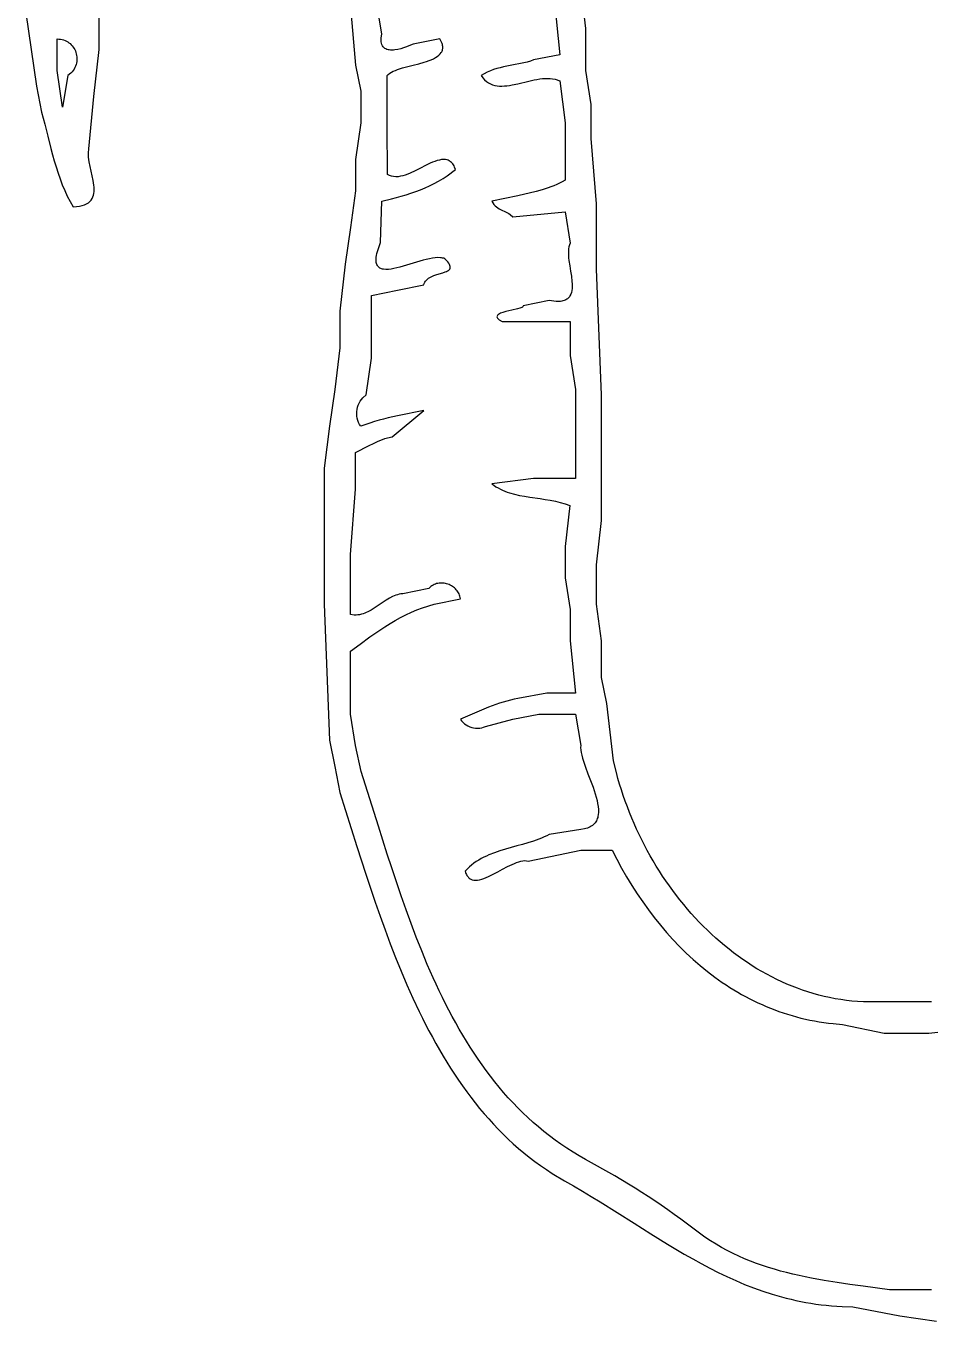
# Model space of a CAD drawing. Extents: x -38.8 to 24, y -17.1 to 3.4.
# Drawn here: x -36.466 to -34.739, y -5.549 to -3.074 of the extents above; entities that cross this region are included whole.
import ezdxf

# ---------------------------------------------------------------- set-up
doc = ezdxf.new("R2010")
doc.units = 0

msp = doc.modelspace()

# ---------------------------------------------------------------- linework, layer by layer
at = {"color": 7, "linetype": 'CONTINUOUS'}
for p, q in [((-35.396435, -3.078553), (-35.406435, -2.998553)), ((-35.846435, -3.038553), (-35.836435, -3.148553)), ((-35.786435, -3.088553), (-35.796435, -3.028553)), ((-35.456435, -3.028553), (-35.446435, -3.128553)), ((-36.466435, -3.048553), (-36.456435, -3.118553)), ((-36.326435, -3.118553), (-36.326435, -3.058553)), ((-35.787702, -3.096954), (-35.786435, -3.088553)), ((-35.396435, -3.158553), (-35.396435, -3.078553)), ((-36.406435, -3.098553), (-36.403269, -3.098583)), ((-36.406435, -3.158553), (-36.406435, -3.098553)), ((-36.406435, -3.098553), (-36.406435, -3.098553)), ((-36.403269, -3.098583), (-36.400197, -3.098884)), ((-36.400197, -3.098884), (-36.397226, -3.099444)), ((-36.397226, -3.099444), (-36.394362, -3.100248)), ((-36.394362, -3.100248), (-36.391612, -3.101284)), ((-36.391612, -3.101284), (-36.388984, -3.102539)), ((-36.388984, -3.102539), (-36.386485, -3.103999)), ((-36.386485, -3.103999), (-36.384122, -3.105651)), ((-36.384122, -3.105651), (-36.381901, -3.107482)), ((-36.381901, -3.107482), (-36.37983, -3.109479)), ((-36.37983, -3.109479), (-36.377916, -3.111628)), ((-36.377916, -3.111628), (-36.376166, -3.113916)), ((-36.376166, -3.113916), (-36.374587, -3.11633)), ((-36.374587, -3.11633), (-36.373186, -3.118857)), ((-35.787823, -3.100572), (-35.787702, -3.096954)), ((-35.787625, -3.103821), (-35.787823, -3.100572)), ((-35.787128, -3.106719), (-35.787625, -3.103821)), ((-35.78635, -3.109279), (-35.787128, -3.106719)), ((-35.785308, -3.111518), (-35.78635, -3.109279)), ((-35.78402, -3.113452), (-35.785308, -3.111518)), ((-35.782505, -3.115095), (-35.78402, -3.113452)), ((-35.78078, -3.116463), (-35.782505, -3.115095)), ((-35.778864, -3.117573), (-35.78078, -3.116463)), ((-35.776775, -3.118439), (-35.778864, -3.117573)), ((-35.774531, -3.119077), (-35.776775, -3.118439)), ((-35.755993, -3.118464), (-35.761614, -3.119391)), ((-35.75033, -3.117123), (-35.755993, -3.118464)), ((-35.744769, -3.115492), (-35.75033, -3.117123)), ((-35.739454, -3.113695), (-35.744769, -3.115492)), ((-35.734531, -3.111857), (-35.739454, -3.113695)), ((-35.726435, -3.108553), (-35.734531, -3.111857)), ((-35.67573, -3.098112), (-35.726435, -3.108553)), ((-35.671319, -3.107098), (-35.67573, -3.098112)), ((-35.670701, -3.109147), (-35.671319, -3.107098)), ((-35.670266, -3.111121), (-35.670701, -3.109147)), ((-35.670653, -3.119942), (-35.670251, -3.118311)), ((-35.670009, -3.113022), (-35.670266, -3.111121)), ((-35.670251, -3.118311), (-35.670007, -3.116615)), ((-35.669924, -3.114853), (-35.670009, -3.113022)), ((-35.670007, -3.116615), (-35.669924, -3.114853)), ((-36.456435, -3.118553), (-36.446435, -3.188553)), ((-36.373186, -3.118857), (-36.371969, -3.121484)), ((-36.371969, -3.121484), (-36.370945, -3.124197)), ((-36.370945, -3.124197), (-36.37012, -3.126983)), ((-36.37012, -3.126983), (-36.369502, -3.129829)), ((-36.369229, -3.141547), (-36.369747, -3.144494)), ((-36.369502, -3.129829), (-36.369096, -3.132721)), ((-36.368953, -3.138593), (-36.369229, -3.141547)), ((-36.369096, -3.132721), (-36.368911, -3.135647)), ((-36.368911, -3.135647), (-36.368953, -3.138593)), ((-36.336435, -3.208553), (-36.326435, -3.118553)), ((-35.77215, -3.119502), (-35.774531, -3.119077)), ((-35.769649, -3.119731), (-35.77215, -3.119502)), ((-35.767048, -3.119778), (-35.769649, -3.119731)), ((-35.764363, -3.11966), (-35.767048, -3.119778)), ((-35.761614, -3.119391), (-35.764363, -3.11966)), ((-35.716016, -3.145836), (-35.70583, -3.142977)), ((-35.70583, -3.142977), (-35.700954, -3.141444)), ((-35.700954, -3.141444), (-35.696277, -3.139818)), ((-35.696277, -3.139818), (-35.691845, -3.138083)), ((-35.691845, -3.138083), (-35.687698, -3.136224)), ((-35.687698, -3.136224), (-35.68388, -3.134223)), ((-35.68388, -3.134223), (-35.680433, -3.132063)), ((-35.680433, -3.132063), (-35.677399, -3.129729)), ((-35.677399, -3.129729), (-35.674821, -3.127203)), ((-35.674821, -3.127203), (-35.672743, -3.124469)), ((-35.672743, -3.124469), (-35.671903, -3.123019)), ((-35.671903, -3.123019), (-35.671205, -3.121511)), ((-35.671205, -3.121511), (-35.670653, -3.119942)), ((-35.508807, -3.142578), (-35.51515, -3.144201)), ((-35.502561, -3.140714), (-35.508807, -3.142578)), ((-35.496435, -3.138553), (-35.502561, -3.140714)), ((-35.446435, -3.128553), (-35.496435, -3.138553)), ((-36.396435, -3.228553), (-36.406435, -3.158553)), ((-36.380722, -3.163839), (-36.386432, -3.168557)), ((-36.378317, -3.161306), (-36.380722, -3.163839)), ((-36.376203, -3.158673), (-36.378317, -3.161306)), ((-36.374373, -3.155956), (-36.376203, -3.158673)), ((-36.372819, -3.153166), (-36.374373, -3.155956)), ((-36.371535, -3.150316), (-36.372819, -3.153166)), ((-36.370513, -3.147421), (-36.371535, -3.150316)), ((-36.369747, -3.144494), (-36.370513, -3.147421)), ((-35.836435, -3.148553), (-35.826435, -3.198553)), ((-35.776435, -3.168553), (-35.774134, -3.166234)), ((-35.774134, -3.166234), (-35.771353, -3.164088)), ((-35.771353, -3.164088), (-35.768134, -3.1621)), ((-35.768134, -3.1621), (-35.76452, -3.160251)), ((-35.76452, -3.160251), (-35.760554, -3.158527)), ((-35.760554, -3.158527), (-35.756278, -3.156909)), ((-35.756278, -3.156909), (-35.746965, -3.153929)), ((-35.746965, -3.153929), (-35.736924, -3.151179)), ((-35.736924, -3.151179), (-35.726494, -3.148525)), ((-35.726494, -3.148525), (-35.716016, -3.145836)), ((-35.585048, -3.161975), (-35.596437, -3.168554)), ((-35.57909, -3.159348), (-35.585048, -3.161975)), ((-35.572987, -3.157091), (-35.57909, -3.159348)), ((-35.56676, -3.155146), (-35.572987, -3.157091)), ((-35.560431, -3.153458), (-35.56676, -3.155146)), ((-35.554024, -3.151973), (-35.560431, -3.153458)), ((-35.547558, -3.150634), (-35.554024, -3.151973)), ((-35.534545, -3.148175), (-35.547558, -3.150634)), ((-35.521569, -3.145638), (-35.534545, -3.148175)), ((-35.51515, -3.144201), (-35.521569, -3.145638)), ((-35.386435, -3.223553), (-35.396435, -3.158553)), ((-36.446435, -3.188553), (-36.436435, -3.238553)), ((-36.386432, -3.168557), (-36.396435, -3.228553)), ((-35.776435, -3.263553), (-35.776435, -3.168553)), ((-35.596437, -3.168554), (-35.593388, -3.17288)), ((-35.593388, -3.17288), (-35.590106, -3.176593)), ((-35.590106, -3.176593), (-35.586605, -3.179729)), ((-35.586605, -3.179729), (-35.582897, -3.182324)), ((-35.582897, -3.182324), (-35.578994, -3.184412)), ((-35.578994, -3.184412), (-35.57491, -3.186029)), ((-35.57491, -3.186029), (-35.570657, -3.187211)), ((-35.570657, -3.187211), (-35.566248, -3.187993)), ((-35.566248, -3.187993), (-35.561696, -3.18841)), ((-35.561696, -3.18841), (-35.557013, -3.188498)), ((-35.557013, -3.188498), (-35.552211, -3.188292)), ((-35.552211, -3.188292), (-35.547304, -3.187827)), ((-35.547304, -3.187827), (-35.542304, -3.18714)), ((-35.542304, -3.18714), (-35.537224, -3.186265)), ((-35.537224, -3.186265), (-35.526875, -3.184093)), ((-35.526875, -3.184093), (-35.505772, -3.179054)), ((-35.505772, -3.179054), (-35.495222, -3.176753)), ((-35.495222, -3.176753), (-35.489991, -3.175781)), ((-35.489991, -3.175781), (-35.484807, -3.174976)), ((-35.484807, -3.174976), (-35.479682, -3.174372)), ((-35.479682, -3.174372), (-35.47463, -3.174006)), ((-35.47463, -3.174006), (-35.469662, -3.173911)), ((-35.469662, -3.173911), (-35.464791, -3.174125)), ((-35.464791, -3.174125), (-35.460031, -3.174682)), ((-35.460031, -3.174682), (-35.455393, -3.175617)), ((-35.455393, -3.175617), (-35.446536, -3.178766)), ((-35.446536, -3.178766), (-35.436435, -3.258553)), ((-36.346515, -3.30854), (-36.336435, -3.208553)), ((-35.826435, -3.198553), (-35.826435, -3.258553)), ((-36.436435, -3.238553), (-36.430446, -3.2612)), ((-35.386435, -3.288553), (-35.386435, -3.223553)), ((-36.430446, -3.2612), (-36.424606, -3.284439)), ((-35.826435, -3.258553), (-35.836435, -3.328553)), ((-35.775675, -3.35738), (-35.776435, -3.263553)), ((-35.436435, -3.258553), (-35.436435, -3.313553)), ((-36.424606, -3.284439), (-36.418624, -3.307965)), ((-35.376435, -3.413553), (-35.386435, -3.288553)), ((-36.418624, -3.307965), (-36.415489, -3.319741)), ((-36.347127, -3.316186), (-36.346515, -3.30854)), ((-36.34702, -3.320233), (-36.347127, -3.316186)), ((-35.436435, -3.313553), (-35.436435, -3.368553)), ((-36.415489, -3.319741), (-36.41221, -3.331474)), ((-36.41221, -3.331474), (-36.40875, -3.343127)), ((-36.346681, -3.324406), (-36.34702, -3.320233)), ((-36.346143, -3.328687), (-36.346681, -3.324406)), ((-36.345439, -3.333057), (-36.346143, -3.328687)), ((-36.343664, -3.341994), (-36.345439, -3.333057)), ((-35.836435, -3.328553), (-35.836435, -3.388553)), ((-35.703206, -3.3406), (-35.712768, -3.345483)), ((-35.693874, -3.336098), (-35.703206, -3.3406)), ((-35.689333, -3.334113), (-35.693874, -3.336098)), ((-35.684895, -3.33237), (-35.689333, -3.334113)), ((-35.680577, -3.330918), (-35.684895, -3.33237)), ((-35.676394, -3.329807), (-35.680577, -3.330918)), ((-35.672362, -3.329085), (-35.676394, -3.329807)), ((-35.668496, -3.328802), (-35.672362, -3.329085)), ((-35.664811, -3.329006), (-35.668496, -3.328802)), ((-35.661324, -3.329747), (-35.664811, -3.329006)), ((-35.659659, -3.330334), (-35.661324, -3.329747)), ((-35.658049, -3.331074), (-35.659659, -3.330334)), ((-35.656496, -3.331972), (-35.658049, -3.331074)), ((-35.655002, -3.333035), (-35.656496, -3.331972)), ((-35.65357, -3.334269), (-35.655002, -3.333035)), ((-35.6522, -3.33568), (-35.65357, -3.334269)), ((-35.650895, -3.337274), (-35.6522, -3.33568)), ((-35.649656, -3.339057), (-35.650895, -3.337274)), ((-35.648487, -3.341036), (-35.649656, -3.339057)), ((-35.647388, -3.343217), (-35.648487, -3.341036)), ((-36.40875, -3.343127), (-36.405073, -3.354662)), ((-36.405073, -3.354662), (-36.401142, -3.366039)), ((-36.339566, -3.360153), (-36.343664, -3.341994)), ((-36.337769, -3.369087), (-36.339566, -3.360153)), ((-35.77192, -3.359417), (-35.775675, -3.35738)), ((-35.769975, -3.360193), (-35.77192, -3.359417)), ((-35.767989, -3.360814), (-35.769975, -3.360193)), ((-35.763898, -3.36162), (-35.767989, -3.360814)), ((-35.759663, -3.361883), (-35.763898, -3.36162)), ((-35.755298, -3.361654), (-35.759663, -3.361883)), ((-35.75082, -3.36098), (-35.755298, -3.361654)), ((-35.746243, -3.359911), (-35.75082, -3.36098)), ((-35.741584, -3.358495), (-35.746243, -3.359911)), ((-35.736858, -3.356783), (-35.741584, -3.358495)), ((-35.732081, -3.354823), (-35.736858, -3.356783)), ((-35.722434, -3.350355), (-35.732081, -3.354823)), ((-35.712768, -3.345483), (-35.722434, -3.350355)), ((-35.677892, -3.370123), (-35.669518, -3.365193)), ((-35.669518, -3.365193), (-35.661305, -3.35991)), ((-35.661305, -3.35991), (-35.645409, -3.348207)), ((-35.645409, -3.348207), (-35.647388, -3.343217)), ((-36.401142, -3.366039), (-36.396922, -3.377222)), ((-36.396922, -3.377222), (-36.392375, -3.388172)), ((-36.392375, -3.388172), (-36.387466, -3.398851)), ((-36.337048, -3.373454), (-36.337769, -3.369087)), ((-36.336489, -3.377732), (-36.337048, -3.373454)), ((-36.336534, -3.393581), (-36.336116, -3.389844)), ((-36.336126, -3.381901), (-36.336489, -3.377732)), ((-36.33599, -3.385945), (-36.336126, -3.381901)), ((-36.336116, -3.389844), (-36.33599, -3.385945)), ((-35.836435, -3.388553), (-35.846435, -3.458553)), ((-35.730817, -3.393331), (-35.721737, -3.390127)), ((-35.721737, -3.390127), (-35.712745, -3.386683)), ((-35.712745, -3.386683), (-35.703852, -3.382979)), ((-35.703852, -3.382979), (-35.695071, -3.378997)), ((-35.695071, -3.378997), (-35.686413, -3.374718)), ((-35.686413, -3.374718), (-35.677892, -3.370123)), ((-35.491792, -3.389984), (-35.526435, -3.398553)), ((-35.480281, -3.386813), (-35.491792, -3.389984)), ((-35.468915, -3.383235), (-35.480281, -3.386813)), ((-35.463309, -3.381247), (-35.468915, -3.383235)), ((-35.457768, -3.3791), (-35.463309, -3.381247)), ((-35.4523, -3.376775), (-35.457768, -3.3791)), ((-35.446916, -3.374256), (-35.4523, -3.376775)), ((-35.441625, -3.371521), (-35.446916, -3.374256)), ((-35.436435, -3.368553), (-35.441625, -3.371521)), ((-36.387466, -3.398851), (-36.376415, -3.419243)), ((-36.358935, -3.416957), (-36.354396, -3.415487)), ((-36.354396, -3.415487), (-36.350446, -3.413694)), ((-36.350446, -3.413694), (-36.347052, -3.411594)), ((-36.347052, -3.411594), (-36.344182, -3.409207)), ((-36.344182, -3.409207), (-36.341803, -3.40655)), ((-36.341803, -3.40655), (-36.339881, -3.40364)), ((-36.339881, -3.40364), (-36.338384, -3.400497)), ((-36.338384, -3.400497), (-36.33728, -3.397138)), ((-36.33728, -3.397138), (-36.336534, -3.393581)), ((-35.789001, -3.487529), (-35.786435, -3.408553)), ((-35.786435, -3.408553), (-35.76776, -3.404115)), ((-35.76776, -3.404115), (-35.758454, -3.401686)), ((-35.758454, -3.401686), (-35.749187, -3.399091)), ((-35.749187, -3.399091), (-35.739971, -3.396313)), ((-35.739971, -3.396313), (-35.730817, -3.393331)), ((-35.526435, -3.398553), (-35.576435, -3.408553)), ((-35.576435, -3.408553), (-35.574423, -3.411892)), ((-35.574423, -3.411892), (-35.572256, -3.414776)), ((-35.572256, -3.414776), (-35.569955, -3.417261)), ((-35.376435, -3.538553), (-35.376435, -3.413553)), ((-36.376415, -3.419243), (-36.369912, -3.418853)), ((-36.369912, -3.418853), (-36.364096, -3.418085)), ((-36.364096, -3.418085), (-36.358935, -3.416957)), ((-35.569955, -3.417261), (-35.567537, -3.419401)), ((-35.567537, -3.419401), (-35.56502, -3.421251)), ((-35.56502, -3.421251), (-35.562425, -3.422868)), ((-35.562425, -3.422868), (-35.55707, -3.425622)), ((-35.55707, -3.425622), (-35.551621, -3.428103)), ((-35.551621, -3.428103), (-35.546227, -3.430755)), ((-35.546227, -3.430755), (-35.543598, -3.432283)), ((-35.543598, -3.432283), (-35.541038, -3.434019)), ((-35.541038, -3.434019), (-35.536202, -3.438338)), ((-35.536202, -3.438338), (-35.436435, -3.428553)), ((-35.436435, -3.428553), (-35.426435, -3.488553)), ((-35.846435, -3.458553), (-35.856435, -3.528553)), ((-35.794928, -3.504938), (-35.789001, -3.487529)), ((-35.426435, -3.488553), (-35.427883, -3.491836)), ((-35.797018, -3.515267), (-35.796534, -3.51207)), ((-35.796534, -3.51207), (-35.795839, -3.508629)), ((-35.795839, -3.508629), (-35.794928, -3.504938)), ((-35.429976, -3.503443), (-35.430052, -3.507796)), ((-35.430052, -3.507796), (-35.429883, -3.512342)), ((-35.429614, -3.499311), (-35.429976, -3.503443)), ((-35.429883, -3.512342), (-35.429506, -3.517049)), ((-35.42893, -3.495432), (-35.429614, -3.499311)), ((-35.427883, -3.491836), (-35.42893, -3.495432)), ((-35.856435, -3.528553), (-35.866435, -3.618553)), ((-35.797377, -3.520956), (-35.797297, -3.518226)), ((-35.797264, -3.523463), (-35.797377, -3.520956)), ((-35.797297, -3.518226), (-35.797018, -3.515267)), ((-35.796964, -3.525754), (-35.797264, -3.523463)), ((-35.796482, -3.527835), (-35.796964, -3.525754)), ((-35.795825, -3.529713), (-35.796482, -3.527835)), ((-35.794998, -3.531396), (-35.795825, -3.529713)), ((-35.794007, -3.532891), (-35.794998, -3.531396)), ((-35.792857, -3.534203), (-35.794007, -3.532891)), ((-35.791556, -3.535341), (-35.792857, -3.534203)), ((-35.790108, -3.536311), (-35.791556, -3.535341)), ((-35.78852, -3.537119), (-35.790108, -3.536311)), ((-35.786797, -3.537773), (-35.78852, -3.537119)), ((-35.784945, -3.53828), (-35.786797, -3.537773)), ((-35.782971, -3.538647), (-35.784945, -3.53828)), ((-35.778675, -3.538985), (-35.782971, -3.538647)), ((-35.773958, -3.538845), (-35.778675, -3.538985)), ((-35.768866, -3.53828), (-35.773958, -3.538845)), ((-35.763445, -3.537345), (-35.768866, -3.53828)), ((-35.757742, -3.536097), (-35.763445, -3.537345)), ((-35.751805, -3.53459), (-35.757742, -3.536097)), ((-35.74568, -3.532879), (-35.751805, -3.53459)), ((-35.733051, -3.529065), (-35.74568, -3.532879)), ((-35.720232, -3.525096), (-35.733051, -3.529065)), ((-35.707594, -3.521414), (-35.720232, -3.525096)), ((-35.701461, -3.519817), (-35.707594, -3.521414)), ((-35.695514, -3.518458), (-35.701461, -3.519817)), ((-35.689799, -3.51739), (-35.695514, -3.518458)), ((-35.684364, -3.516669), (-35.689799, -3.51739)), ((-35.679255, -3.51635), (-35.684364, -3.516669)), ((-35.674519, -3.516488), (-35.679255, -3.51635)), ((-35.672305, -3.516746), (-35.674519, -3.516488)), ((-35.670202, -3.517139), (-35.672305, -3.516746)), ((-35.668216, -3.517673), (-35.670202, -3.517139)), ((-35.666352, -3.518356), (-35.668216, -3.517673)), ((-35.660616, -3.52437), (-35.666352, -3.518356)), ((-35.658618, -3.526982), (-35.660616, -3.52437)), ((-35.657158, -3.529353), (-35.658618, -3.526982)), ((-35.65792, -3.539506), (-35.656817, -3.538213)), ((-35.656203, -3.531501), (-35.657158, -3.529353)), ((-35.656817, -3.538213), (-35.656062, -3.536783)), ((-35.655724, -3.533444), (-35.656203, -3.531501)), ((-35.656062, -3.536783), (-35.655687, -3.535199)), ((-35.655687, -3.535199), (-35.655724, -3.533444)), ((-35.429506, -3.517049), (-35.428962, -3.521888)), ((-35.428962, -3.521888), (-35.427524, -3.531838)), ((-35.427524, -3.531838), (-35.425879, -3.541948)), ((-35.366435, -3.778553), (-35.376435, -3.538553)), ((-35.705654, -3.565874), (-35.704527, -3.56344)), ((-35.704527, -3.56344), (-35.703085, -3.561234)), ((-35.703085, -3.561234), (-35.70136, -3.559238)), ((-35.70136, -3.559238), (-35.699384, -3.557435)), ((-35.699384, -3.557435), (-35.697188, -3.555807)), ((-35.697188, -3.555807), (-35.694804, -3.554338)), ((-35.694804, -3.554338), (-35.692264, -3.553009)), ((-35.692264, -3.553009), (-35.686839, -3.550706)), ((-35.686839, -3.550706), (-35.681166, -3.548759)), ((-35.681166, -3.548759), (-35.670086, -3.545376)), ((-35.670086, -3.545376), (-35.665184, -3.543665)), ((-35.665184, -3.543665), (-35.663003, -3.542743)), ((-35.663003, -3.542743), (-35.661045, -3.541754)), ((-35.661045, -3.541754), (-35.659339, -3.540681)), ((-35.659339, -3.540681), (-35.65792, -3.539506)), ((-35.425879, -3.541948), (-35.424339, -3.551978)), ((-35.424339, -3.551978), (-35.423214, -3.561683)), ((-35.423214, -3.561683), (-35.422904, -3.566339)), ((-35.806435, -3.588553), (-35.756435, -3.578553)), ((-35.806435, -3.648553), (-35.806435, -3.588553)), ((-35.756435, -3.578553), (-35.706435, -3.568553)), ((-35.706435, -3.568553), (-35.705654, -3.565874)), ((-35.425435, -3.58643), (-35.427029, -3.589599)), ((-35.424256, -3.582938), (-35.425435, -3.58643)), ((-35.423451, -3.579152), (-35.424256, -3.582938)), ((-35.422984, -3.575103), (-35.423451, -3.579152)), ((-35.422815, -3.570822), (-35.422984, -3.575103)), ((-35.422904, -3.566339), (-35.422815, -3.570822)), ((-35.522551, -3.612692), (-35.527064, -3.613968)), ((-35.519082, -3.611385), (-35.522551, -3.612692)), ((-35.517829, -3.61071), (-35.519082, -3.611385)), ((-35.516946, -3.610016), (-35.517829, -3.61071)), ((-35.516469, -3.609298), (-35.516946, -3.610016)), ((-35.516435, -3.608553), (-35.516469, -3.609298)), ((-35.466435, -3.598553), (-35.516435, -3.608553)), ((-35.453055, -3.600173), (-35.466435, -3.598553)), ((-35.447473, -3.600118), (-35.453055, -3.600173)), ((-35.444941, -3.599888), (-35.447473, -3.600118)), ((-35.442576, -3.599528), (-35.444941, -3.599888)), ((-35.440373, -3.599041), (-35.442576, -3.599528)), ((-35.438327, -3.598432), (-35.440373, -3.599041)), ((-35.436433, -3.597703), (-35.438327, -3.598432)), ((-35.434687, -3.59686), (-35.436433, -3.597703)), ((-35.433083, -3.595906), (-35.434687, -3.59686)), ((-35.431616, -3.594844), (-35.433083, -3.595906)), ((-35.430283, -3.593679), (-35.431616, -3.594844)), ((-35.429077, -3.592414), (-35.430283, -3.593679)), ((-35.427994, -3.591052), (-35.429077, -3.592414)), ((-35.427029, -3.589599), (-35.427994, -3.591052)), ((-35.866435, -3.618553), (-35.866435, -3.688553)), ((-35.566321, -3.628113), (-35.566495, -3.629368)), ((-35.566495, -3.629368), (-35.566201, -3.630695)), ((-35.565716, -3.626926), (-35.566321, -3.628113)), ((-35.566201, -3.630695), (-35.565402, -3.632098)), ((-35.564716, -3.625804), (-35.565716, -3.626926)), ((-35.565402, -3.632098), (-35.564063, -3.633581)), ((-35.563356, -3.624742), (-35.564716, -3.625804)), ((-35.564063, -3.633581), (-35.562146, -3.635149)), ((-35.561675, -3.623736), (-35.563356, -3.624742)), ((-35.562146, -3.635149), (-35.556435, -3.638553)), ((-35.559707, -3.622783), (-35.561675, -3.623736)), ((-35.555061, -3.621017), (-35.559707, -3.622783)), ((-35.549708, -3.619412), (-35.555061, -3.621017)), ((-35.543941, -3.617937), (-35.549708, -3.619412)), ((-35.53805, -3.616559), (-35.543941, -3.617937)), ((-35.527064, -3.613968), (-35.53805, -3.616559)), ((-35.806435, -3.708553), (-35.806435, -3.648553)), ((-35.556435, -3.638553), (-35.491435, -3.638553)), ((-35.491435, -3.638553), (-35.426435, -3.638553)), ((-35.426435, -3.638553), (-35.426435, -3.703553)), ((-35.866435, -3.688553), (-35.876435, -3.768553)), ((-35.816435, -3.778553), (-35.806435, -3.708553)), ((-35.426435, -3.703553), (-35.416435, -3.768553)), ((-35.876435, -3.768553), (-35.886435, -3.838553)), ((-35.825461, -3.787212), (-35.822769, -3.784009)), ((-35.822769, -3.784009), (-35.816435, -3.778553)), ((-35.416435, -3.768553), (-35.416435, -3.853553)), ((-35.366435, -4.018553), (-35.366435, -3.778553)), ((-35.83445, -3.814832), (-35.834299, -3.810606)), ((-35.834299, -3.810606), (-35.833752, -3.806408)), ((-35.833752, -3.806408), (-35.83282, -3.802276)), ((-35.83282, -3.802276), (-35.831514, -3.798252)), ((-35.831514, -3.798252), (-35.829845, -3.794373)), ((-35.829845, -3.794373), (-35.827824, -3.79068)), ((-35.827824, -3.79068), (-35.825461, -3.787212)), ((-35.766435, -3.858553), (-35.706435, -3.808553)), ((-35.706435, -3.808553), (-35.756435, -3.818553)), ((-35.834194, -3.819045), (-35.83445, -3.814832)), ((-35.833521, -3.823208), (-35.834194, -3.819045)), ((-35.83242, -3.827279), (-35.833521, -3.823208)), ((-35.830879, -3.83122), (-35.83242, -3.827279)), ((-35.828887, -3.834991), (-35.830879, -3.83122)), ((-35.826435, -3.838553), (-35.828887, -3.834991)), ((-35.809234, -3.832548), (-35.826435, -3.838553)), ((-35.800551, -3.829795), (-35.809234, -3.832548)), ((-35.791817, -3.827208), (-35.800551, -3.829795)), ((-35.783036, -3.82479), (-35.791817, -3.827208)), ((-35.774209, -3.822541), (-35.783036, -3.82479)), ((-35.765341, -3.820462), (-35.774209, -3.822541)), ((-35.756435, -3.818553), (-35.765341, -3.820462)), ((-35.886435, -3.838553), (-35.896435, -3.918553)), ((-35.780393, -3.862166), (-35.775823, -3.860762)), ((-35.775823, -3.860762), (-35.766435, -3.858553)), ((-35.416435, -3.853553), (-35.416435, -3.938553)), ((-35.836435, -3.888553), (-35.827843, -3.884422)), ((-35.827843, -3.884422), (-35.819343, -3.880068)), ((-35.819343, -3.880068), (-35.810866, -3.875658)), ((-35.810866, -3.875658), (-35.802345, -3.871356)), ((-35.802345, -3.871356), (-35.79371, -3.867329)), ((-35.79371, -3.867329), (-35.784892, -3.863743)), ((-35.784892, -3.863743), (-35.780393, -3.862166)), ((-35.836435, -3.958553), (-35.836435, -3.888553)), ((-35.896435, -3.918553), (-35.896435, -4.178553)), ((-35.846435, -4.083553), (-35.836435, -3.958553)), ((-35.496435, -3.938553), (-35.576435, -3.948553)), ((-35.576435, -3.948553), (-35.572476, -3.951446)), ((-35.572476, -3.951446), (-35.568415, -3.954104)), ((-35.568415, -3.954104), (-35.564255, -3.95654)), ((-35.564255, -3.95654), (-35.560005, -3.958769)), ((-35.560005, -3.958769), (-35.555668, -3.960802)), ((-35.416435, -3.938553), (-35.496435, -3.938553)), ((-35.555668, -3.960802), (-35.55125, -3.962654)), ((-35.55125, -3.962654), (-35.546759, -3.964336)), ((-35.546759, -3.964336), (-35.542198, -3.965863)), ((-35.542198, -3.965863), (-35.532895, -3.968504)), ((-35.532895, -3.968504), (-35.523385, -3.97068)), ((-35.523385, -3.97068), (-35.513715, -3.972497)), ((-35.513715, -3.972497), (-35.503931, -3.974061)), ((-35.503931, -3.974061), (-35.484204, -3.97685)), ((-35.484204, -3.97685), (-35.474354, -3.978286)), ((-35.474354, -3.978286), (-35.464573, -3.979889)), ((-35.464573, -3.979889), (-35.454908, -3.981766)), ((-35.454908, -3.981766), (-35.445405, -3.984022)), ((-35.445405, -3.984022), (-35.436109, -3.986762)), ((-35.427067, -3.990091), (-35.436435, -4.068553)), ((-35.436109, -3.986762), (-35.427067, -3.990091)), ((-35.376435, -4.103553), (-35.366435, -4.018553)), ((-35.846446, -4.19861), (-35.846435, -4.083553)), ((-35.436435, -4.068553), (-35.436435, -4.128553)), ((-35.376435, -4.178553), (-35.376435, -4.103553)), ((-35.436435, -4.128553), (-35.426435, -4.188553)), ((-35.696435, -4.148553), (-35.746435, -4.158553)), ((-35.692682, -4.144957), (-35.696435, -4.148553)), ((-35.690655, -4.143461), (-35.692682, -4.144957)), ((-35.688543, -4.142159), (-35.690655, -4.143461)), ((-35.686355, -4.141049), (-35.688543, -4.142159)), ((-35.684102, -4.140126), (-35.686355, -4.141049)), ((-35.681793, -4.139387), (-35.684102, -4.140126)), ((-35.67944, -4.138826), (-35.681793, -4.139387)), ((-35.677053, -4.13844), (-35.67944, -4.138826)), ((-35.674642, -4.138226), (-35.677053, -4.13844)), ((-35.672217, -4.138178), (-35.674642, -4.138226)), ((-35.669789, -4.138293), (-35.672217, -4.138178)), ((-35.667368, -4.138567), (-35.669789, -4.138293)), ((-35.664964, -4.138996), (-35.667368, -4.138567)), ((-35.662588, -4.139576), (-35.664964, -4.138996)), ((-35.66025, -4.140302), (-35.662588, -4.139576)), ((-35.65796, -4.14117), (-35.66025, -4.140302)), ((-35.655728, -4.142178), (-35.65796, -4.14117)), ((-35.653566, -4.143319), (-35.655728, -4.142178)), ((-35.651483, -4.144591), (-35.653566, -4.143319)), ((-35.64949, -4.14599), (-35.651483, -4.144591)), ((-35.647597, -4.147511), (-35.64949, -4.14599)), ((-35.645814, -4.14915), (-35.647597, -4.147511)), ((-35.644151, -4.150903), (-35.645814, -4.14915)), ((-35.64262, -4.152766), (-35.644151, -4.150903)), ((-35.64123, -4.154736), (-35.64262, -4.152766)), ((-35.639991, -4.156807), (-35.64123, -4.154736)), ((-35.638915, -4.158977), (-35.639991, -4.156807)), ((-35.896435, -4.178553), (-35.886435, -4.438553)), ((-35.795326, -4.182634), (-35.801124, -4.186495)), ((-35.783788, -4.174666), (-35.795326, -4.182634)), ((-35.77796, -4.170831), (-35.783788, -4.174666)), ((-35.772033, -4.167275), (-35.77796, -4.170831)), ((-35.765961, -4.164134), (-35.772033, -4.167275)), ((-35.762857, -4.162761), (-35.765961, -4.164134)), ((-35.759701, -4.161543), (-35.762857, -4.162761)), ((-35.756486, -4.160496), (-35.759701, -4.161543)), ((-35.753207, -4.159638), (-35.756486, -4.160496)), ((-35.749859, -4.158984), (-35.753207, -4.159638)), ((-35.746435, -4.158553), (-35.749859, -4.158984)), ((-35.708614, -4.18527), (-35.686493, -4.178334)), ((-35.686493, -4.178334), (-35.636435, -4.168553)), ((-35.638011, -4.16124), (-35.638915, -4.158977)), ((-35.637289, -4.163593), (-35.638011, -4.16124)), ((-35.63676, -4.166032), (-35.637289, -4.163593)), ((-35.636435, -4.168553), (-35.63676, -4.166032)), ((-35.366435, -4.248553), (-35.376435, -4.178553)), ((-35.839151, -4.199425), (-35.846446, -4.19861)), ((-35.835637, -4.199421), (-35.839151, -4.199425)), ((-35.832205, -4.199165), (-35.835637, -4.199421)), ((-35.828848, -4.198675), (-35.832205, -4.199165)), ((-35.825561, -4.197967), (-35.828848, -4.198675)), ((-35.822339, -4.197059), (-35.825561, -4.197967)), ((-35.819176, -4.195966), (-35.822339, -4.197059)), ((-35.816067, -4.194706), (-35.819176, -4.195966)), ((-35.813005, -4.193296), (-35.816067, -4.194706)), ((-35.807003, -4.190094), (-35.813005, -4.193296)), ((-35.801124, -4.186495), (-35.807003, -4.190094)), ((-35.76083, -4.209716), (-35.750707, -4.204142)), ((-35.750707, -4.204142), (-35.740432, -4.198879)), ((-35.740432, -4.198879), (-35.729997, -4.193958)), ((-35.729997, -4.193958), (-35.719394, -4.189411)), ((-35.719394, -4.189411), (-35.708614, -4.18527)), ((-35.426435, -4.188553), (-35.426435, -4.248553)), ((-35.799965, -4.23447), (-35.790369, -4.227976)), ((-35.790369, -4.227976), (-35.780653, -4.221665)), ((-35.780653, -4.221665), (-35.77081, -4.215567)), ((-35.77081, -4.215567), (-35.76083, -4.209716)), ((-35.846435, -4.268553), (-35.828116, -4.254725)), ((-35.828116, -4.254725), (-35.809449, -4.241114)), ((-35.809449, -4.241114), (-35.799965, -4.23447)), ((-35.426435, -4.248553), (-35.416435, -4.348553)), ((-35.366435, -4.318553), (-35.366435, -4.248553)), ((-35.846435, -4.328553), (-35.846435, -4.268553)), ((-35.846435, -4.388553), (-35.846435, -4.328553)), ((-35.356435, -4.368553), (-35.366435, -4.318553)), ((-35.471435, -4.348553), (-35.526435, -4.358553)), ((-35.416435, -4.348553), (-35.471435, -4.348553)), ((-35.582457, -4.375504), (-35.59606, -4.381015)), ((-35.568722, -4.370371), (-35.582457, -4.375504)), ((-35.561796, -4.367987), (-35.568722, -4.370371)), ((-35.554827, -4.365748), (-35.561796, -4.367987)), ((-35.547809, -4.363668), (-35.554827, -4.365748)), ((-35.540741, -4.361765), (-35.547809, -4.363668)), ((-35.533617, -4.360054), (-35.540741, -4.361765)), ((-35.526435, -4.358553), (-35.533617, -4.360054)), ((-35.343846, -4.477966), (-35.356435, -4.368553)), ((-35.836435, -4.448553), (-35.846435, -4.388553)), ((-35.59606, -4.381015), (-35.63638, -4.398517)), ((-35.63638, -4.398517), (-35.634008, -4.401719)), ((-35.634008, -4.401719), (-35.63134, -4.404604)), ((-35.63134, -4.404604), (-35.628411, -4.407166)), ((-35.588287, -4.412446), (-35.536435, -4.398553)), ((-35.536435, -4.398553), (-35.486435, -4.388553)), ((-35.486435, -4.388553), (-35.416435, -4.388553)), ((-35.416435, -4.388553), (-35.406435, -4.448553)), ((-35.628411, -4.407166), (-35.625251, -4.4094)), ((-35.625251, -4.4094), (-35.621896, -4.4113)), ((-35.621896, -4.4113), (-35.618377, -4.412861)), ((-35.618377, -4.412861), (-35.614727, -4.414076)), ((-35.614727, -4.414076), (-35.610979, -4.414941)), ((-35.610979, -4.414941), (-35.607167, -4.415449)), ((-35.607167, -4.415449), (-35.603323, -4.415595)), ((-35.603323, -4.415595), (-35.59948, -4.415374)), ((-35.59948, -4.415374), (-35.595671, -4.414779)), ((-35.595671, -4.414779), (-35.591929, -4.413805)), ((-35.591929, -4.413805), (-35.588287, -4.412446)), ((-35.886435, -4.438553), (-35.876435, -4.488553)), ((-35.826181, -4.49847), (-35.836435, -4.448553)), ((-35.406435, -4.448553), (-35.40658, -4.452728)), ((-35.40658, -4.452728), (-35.406263, -4.45726)), ((-35.406263, -4.45726), (-35.405531, -4.46212)), ((-35.405531, -4.46212), (-35.404427, -4.467276)), ((-35.404427, -4.467276), (-35.402997, -4.4727)), ((-35.402997, -4.4727), (-35.401287, -4.478359)), ((-35.401287, -4.478359), (-35.397205, -4.490265)), ((-35.338368, -4.500304), (-35.343846, -4.477966)), ((-35.876435, -4.488553), (-35.866435, -4.538553)), ((-35.793019, -4.602917), (-35.826181, -4.49847)), ((-35.397205, -4.490265), (-35.392544, -4.502753)), ((-35.392544, -4.502753), (-35.387663, -4.51558)), ((-35.335337, -4.5114), (-35.338368, -4.500304)), ((-35.387663, -4.51558), (-35.382925, -4.528505)), ((-35.382925, -4.528505), (-35.380723, -4.534927)), ((-35.332113, -4.522443), (-35.335337, -4.5114)), ((-35.328698, -4.533427), (-35.332113, -4.522443)), ((-35.866435, -4.538553), (-35.833967, -4.641916)), ((-35.380723, -4.534927), (-35.378691, -4.541283)), ((-35.378691, -4.541283), (-35.376877, -4.547542)), ((-35.376877, -4.547542), (-35.375324, -4.553674)), ((-35.375324, -4.553674), (-35.374077, -4.559649)), ((-35.325096, -4.544351), (-35.328698, -4.533427)), ((-35.321308, -4.555208), (-35.325096, -4.544351)), ((-35.374077, -4.559649), (-35.373183, -4.565435)), ((-35.373183, -4.565435), (-35.372686, -4.571004)), ((-35.372631, -4.576324), (-35.373064, -4.581365)), ((-35.372686, -4.571004), (-35.372631, -4.576324)), ((-35.317336, -4.565997), (-35.321308, -4.555208)), ((-35.313182, -4.576712), (-35.317336, -4.565997)), ((-35.308849, -4.58735), (-35.313182, -4.576712)), ((-35.776102, -4.656056), (-35.793019, -4.602917)), ((-35.38618, -4.602757), (-35.388431, -4.604065)), ((-35.384124, -4.601331), (-35.38618, -4.602757)), ((-35.382257, -4.59979), (-35.384124, -4.601331)), ((-35.380575, -4.598138), (-35.382257, -4.59979)), ((-35.379071, -4.596378), (-35.380575, -4.598138)), ((-35.37774, -4.594514), (-35.379071, -4.596378)), ((-35.376576, -4.592551), (-35.37774, -4.594514)), ((-35.375573, -4.590491), (-35.376576, -4.592551)), ((-35.374726, -4.588338), (-35.375573, -4.590491)), ((-35.37403, -4.586098), (-35.374726, -4.588338)), ((-35.373477, -4.583772), (-35.37403, -4.586098)), ((-35.373064, -4.581365), (-35.373477, -4.583772)), ((-35.304338, -4.597906), (-35.308849, -4.58735)), ((-35.299651, -4.608378), (-35.304338, -4.597906)), ((-35.486247, -4.627507), (-35.496602, -4.63121)), ((-35.48117, -4.625484), (-35.486247, -4.627507)), ((-35.47617, -4.623327), (-35.48117, -4.625484)), ((-35.471256, -4.621021), (-35.47617, -4.623327)), ((-35.466435, -4.618553), (-35.471256, -4.621021)), ((-35.406357, -4.609198), (-35.466435, -4.618553)), ((-35.399502, -4.608028), (-35.406357, -4.609198)), ((-35.396413, -4.607235), (-35.399502, -4.608028)), ((-35.393542, -4.606307), (-35.396413, -4.607235)), ((-35.390883, -4.605249), (-35.393542, -4.606307)), ((-35.388431, -4.604065), (-35.390883, -4.605249)), ((-35.294791, -4.618761), (-35.299651, -4.608378)), ((-35.28976, -4.629051), (-35.294791, -4.618761)), ((-35.833967, -4.641916), (-35.816978, -4.694804)), ((-35.560962, -4.649913), (-35.571462, -4.653529)), ((-35.55029, -4.646633), (-35.560962, -4.649913)), ((-35.539511, -4.643574), (-35.55029, -4.646633)), ((-35.528688, -4.640618), (-35.539511, -4.643574)), ((-35.517886, -4.637649), (-35.528688, -4.640618)), ((-35.50717, -4.634552), (-35.517886, -4.637649)), ((-35.496602, -4.63121), (-35.50717, -4.634552)), ((-35.506657, -4.66937), (-35.406435, -4.648553)), ((-35.406435, -4.648553), (-35.346435, -4.648553)), ((-35.346435, -4.648553), (-35.33756, -4.665865)), ((-35.28456, -4.639244), (-35.28976, -4.629051)), ((-35.279193, -4.649336), (-35.28456, -4.639244)), ((-35.273661, -4.659324), (-35.279193, -4.649336)), ((-35.767433, -4.682708), (-35.776102, -4.656056)), ((-35.614864, -4.677074), (-35.619138, -4.680716)), ((-35.610459, -4.673677), (-35.614864, -4.677074)), ((-35.605932, -4.670508), (-35.610459, -4.673677)), ((-35.601289, -4.667554), (-35.605932, -4.670508)), ((-35.596538, -4.664801), (-35.601289, -4.667554)), ((-35.591689, -4.662233), (-35.596538, -4.664801)), ((-35.586749, -4.659836), (-35.591689, -4.662233)), ((-35.581725, -4.657597), (-35.586749, -4.659836)), ((-35.571462, -4.653529), (-35.581725, -4.657597)), ((-35.546497, -4.680112), (-35.537546, -4.675735)), ((-35.537546, -4.675735), (-35.533193, -4.673824)), ((-35.533193, -4.673824), (-35.528944, -4.672152)), ((-35.528944, -4.672152), (-35.524819, -4.670758)), ((-35.524819, -4.670758), (-35.520834, -4.669682)), ((-35.520834, -4.669682), (-35.517008, -4.668966)), ((-35.517008, -4.668966), (-35.513358, -4.668648)), ((-35.513358, -4.668648), (-35.506657, -4.66937)), ((-35.33756, -4.665865), (-35.328337, -4.68286)), ((-35.267966, -4.669203), (-35.273661, -4.659324)), ((-35.262111, -4.678969), (-35.267966, -4.669203)), ((-35.816978, -4.694804), (-35.808192, -4.721392)), ((-35.758578, -4.709359), (-35.767433, -4.682708)), ((-35.619138, -4.680716), (-35.627259, -4.688789)), ((-35.627259, -4.688789), (-35.625725, -4.693194)), ((-35.625725, -4.693194), (-35.624836, -4.695122)), ((-35.624836, -4.695122), (-35.623869, -4.696875)), ((-35.623869, -4.696875), (-35.622825, -4.698456)), ((-35.622825, -4.698456), (-35.621708, -4.699871)), ((-35.621708, -4.699871), (-35.620519, -4.701125)), ((-35.620519, -4.701125), (-35.619261, -4.702223)), ((-35.619261, -4.702223), (-35.617935, -4.703169)), ((-35.591502, -4.702655), (-35.587276, -4.701013)), ((-35.587276, -4.701013), (-35.582942, -4.699128)), ((-35.582942, -4.699128), (-35.574019, -4.694789)), ((-35.574019, -4.694789), (-35.564876, -4.68996)), ((-35.564876, -4.68996), (-35.555654, -4.68496)), ((-35.555654, -4.68496), (-35.546497, -4.680112)), ((-35.328337, -4.68286), (-35.318769, -4.699526)), ((-35.318769, -4.699526), (-35.30886, -4.715849)), ((-35.256097, -4.68862), (-35.262111, -4.678969)), ((-35.249926, -4.698149), (-35.256097, -4.68862)), ((-35.243601, -4.707555), (-35.249926, -4.698149)), ((-35.808192, -4.721392), (-35.799174, -4.748015)), ((-35.7495, -4.735967), (-35.758578, -4.709359)), ((-35.617935, -4.703169), (-35.616545, -4.70397)), ((-35.616545, -4.70397), (-35.615092, -4.70463)), ((-35.615092, -4.70463), (-35.613578, -4.705154)), ((-35.613578, -4.705154), (-35.610378, -4.705813)), ((-35.610378, -4.705813), (-35.606962, -4.705989)), ((-35.606962, -4.705989), (-35.603349, -4.705721)), ((-35.603349, -4.705721), (-35.599556, -4.705049)), ((-35.599556, -4.705049), (-35.595601, -4.704014)), ((-35.595601, -4.704014), (-35.591502, -4.702655)), ((-35.30886, -4.715849), (-35.298612, -4.731816)), ((-35.237124, -4.716833), (-35.243601, -4.707555)), ((-35.230496, -4.725978), (-35.237124, -4.716833)), ((-35.223721, -4.734988), (-35.230496, -4.725978)), ((-35.799174, -4.748015), (-35.789895, -4.774628)), ((-35.740164, -4.76249), (-35.7495, -4.735967)), ((-35.298612, -4.731816), (-35.288029, -4.747416)), ((-35.288029, -4.747416), (-35.277115, -4.762634)), ((-35.216799, -4.743858), (-35.223721, -4.734988)), ((-35.209734, -4.752584), (-35.216799, -4.743858)), ((-35.789895, -4.774628), (-35.780325, -4.801187)), ((-35.730533, -4.788887), (-35.740164, -4.76249)), ((-35.277115, -4.762634), (-35.265873, -4.777459)), ((-35.202527, -4.761162), (-35.209734, -4.752584)), ((-35.19518, -4.769588), (-35.202527, -4.761162)), ((-35.187696, -4.777859), (-35.19518, -4.769588)), ((-35.780325, -4.801187), (-35.770435, -4.827647)), ((-35.720572, -4.815114), (-35.730533, -4.788887)), ((-35.265873, -4.777459), (-35.254305, -4.791877)), ((-35.254305, -4.791877), (-35.242415, -4.805875)), ((-35.180076, -4.785971), (-35.187696, -4.777859)), ((-35.172323, -4.793919), (-35.180076, -4.785971)), ((-35.164439, -4.8017), (-35.172323, -4.793919)), ((-35.710246, -4.841132), (-35.720572, -4.815114)), ((-35.242415, -4.805875), (-35.230207, -4.819441)), ((-35.230207, -4.819441), (-35.217683, -4.832562)), ((-35.156426, -4.809309), (-35.164439, -4.8017)), ((-35.148286, -4.816744), (-35.156426, -4.809309)), ((-35.14002, -4.823999), (-35.148286, -4.816744)), ((-35.131632, -4.831072), (-35.14002, -4.823999)), ((-35.770435, -4.827647), (-35.760196, -4.853961)), ((-35.699518, -4.866896), (-35.710246, -4.841132)), ((-35.217683, -4.832562), (-35.204847, -4.845224)), ((-35.204847, -4.845224), (-35.191702, -4.857416)), ((-35.123124, -4.837957), (-35.131632, -4.831072)), ((-35.114496, -4.844652), (-35.123124, -4.837957)), ((-35.105753, -4.851152), (-35.114496, -4.844652)), ((-35.760196, -4.853961), (-35.74958, -4.880086)), ((-35.688353, -4.892366), (-35.699518, -4.866896)), ((-35.191702, -4.857416), (-35.178252, -4.869124)), ((-35.178252, -4.869124), (-35.164499, -4.880336)), ((-35.096895, -4.857453), (-35.105753, -4.851152)), ((-35.087924, -4.863552), (-35.096895, -4.857453)), ((-35.078844, -4.869444), (-35.087924, -4.863552)), ((-35.069655, -4.875126), (-35.078844, -4.869444)), ((-35.060361, -4.880594), (-35.069655, -4.875126)), ((-35.74958, -4.880086), (-35.738557, -4.905975)), ((-35.682595, -4.904978), (-35.688353, -4.892366)), ((-35.164499, -4.880336), (-35.150447, -4.891038)), ((-35.150447, -4.891038), (-35.14331, -4.896194)), ((-35.14331, -4.896194), (-35.1361, -4.901217)), ((-35.050962, -4.885844), (-35.060361, -4.880594)), ((-35.041462, -4.890871), (-35.050962, -4.885844)), ((-35.031862, -4.895672), (-35.041462, -4.890871)), ((-35.022165, -4.900243), (-35.031862, -4.895672)), ((-35.012372, -4.904581), (-35.022165, -4.900243)), ((-35.738557, -4.905975), (-35.727098, -4.931584)), ((-35.676715, -4.9175), (-35.682595, -4.904978)), ((-35.670708, -4.929928), (-35.676715, -4.9175)), ((-35.1361, -4.901217), (-35.128816, -4.906108)), ((-35.128816, -4.906108), (-35.12146, -4.910862)), ((-35.12146, -4.910862), (-35.114031, -4.91548)), ((-35.114031, -4.91548), (-35.10653, -4.919959)), ((-35.10653, -4.919959), (-35.098958, -4.924298)), ((-35.098958, -4.924298), (-35.091315, -4.928495)), ((-35.002486, -4.90868), (-35.012372, -4.904581)), ((-34.992509, -4.912538), (-35.002486, -4.90868)), ((-34.982443, -4.916151), (-34.992509, -4.912538)), ((-34.972289, -4.919513), (-34.982443, -4.916151)), ((-34.962051, -4.922623), (-34.972289, -4.919513)), ((-34.95173, -4.925474), (-34.962051, -4.922623)), ((-35.727098, -4.931584), (-35.715174, -4.956868)), ((-35.664569, -4.942256), (-35.670708, -4.929928)), ((-35.658294, -4.954479), (-35.664569, -4.942256)), ((-35.091315, -4.928495), (-35.083601, -4.932549)), ((-35.083601, -4.932549), (-35.075816, -4.936457)), ((-35.075816, -4.936457), (-35.067962, -4.940219)), ((-35.067962, -4.940219), (-35.060039, -4.943833)), ((-35.060039, -4.943833), (-35.052046, -4.947297)), ((-35.052046, -4.947297), (-35.043985, -4.95061)), ((-34.941329, -4.928065), (-34.95173, -4.925474)), ((-34.930848, -4.93039), (-34.941329, -4.928065)), ((-34.920292, -4.932446), (-34.930848, -4.93039)), ((-34.909661, -4.934229), (-34.920292, -4.932446)), ((-34.898957, -4.935736), (-34.909661, -4.934229)), ((-34.888184, -4.936961), (-34.898957, -4.935736)), ((-34.877342, -4.937901), (-34.888184, -4.936961)), ((-34.866435, -4.938553), (-34.877342, -4.937901)), ((-34.736435, -4.938553), (-34.866435, -4.938553)), ((-35.715174, -4.956868), (-35.709028, -4.969374)), ((-35.709028, -4.969374), (-35.702756, -4.981781)), ((-35.651878, -4.966591), (-35.658294, -4.954479)), ((-35.645318, -4.978588), (-35.651878, -4.966591)), ((-35.043985, -4.95061), (-35.035855, -4.953769)), ((-35.035855, -4.953769), (-35.027658, -4.956774)), ((-35.027658, -4.956774), (-35.019393, -4.959623)), ((-35.019393, -4.959623), (-35.011061, -4.962314)), ((-35.011061, -4.962314), (-35.002662, -4.964845)), ((-35.002662, -4.964845), (-34.994198, -4.967215)), ((-34.994198, -4.967215), (-34.985667, -4.969423)), ((-34.985667, -4.969423), (-34.977071, -4.971466)), ((-34.977071, -4.971466), (-34.96841, -4.973344)), ((-34.96841, -4.973344), (-34.959685, -4.975054)), ((-35.702756, -4.981781), (-35.696352, -4.994085)), ((-35.696352, -4.994085), (-35.689815, -5.006279)), ((-35.638608, -4.990465), (-35.645318, -4.978588)), ((-35.631744, -5.002215), (-35.638608, -4.990465)), ((-34.959685, -4.975054), (-34.950895, -4.976595)), ((-34.950895, -4.976595), (-34.942042, -4.977965)), ((-34.942042, -4.977965), (-34.933125, -4.979163)), ((-34.933125, -4.979163), (-34.924145, -4.980187)), ((-34.924145, -4.980187), (-34.905999, -4.981707)), ((-34.905999, -4.981707), (-34.826435, -4.998553)), ((-34.826435, -4.998553), (-34.741435, -4.998553)), ((-34.741435, -4.998553), (-34.656435, -4.988553)), ((-35.689815, -5.006279), (-35.683139, -5.018358)), ((-35.683139, -5.018358), (-35.676322, -5.030316)), ((-35.624721, -5.013834), (-35.631744, -5.002215)), ((-35.617536, -5.025317), (-35.624721, -5.013834)), ((-35.676322, -5.030316), (-35.669359, -5.042148)), ((-35.669359, -5.042148), (-35.662247, -5.053848)), ((-35.610184, -5.036658), (-35.617536, -5.025317)), ((-35.60266, -5.047851), (-35.610184, -5.036658)), ((-35.594959, -5.058893), (-35.60266, -5.047851)), ((-35.662247, -5.053848), (-35.654983, -5.065409)), ((-35.654983, -5.065409), (-35.647563, -5.076828)), ((-35.587078, -5.069777), (-35.594959, -5.058893)), ((-35.579012, -5.080499), (-35.587078, -5.069777)), ((-35.647563, -5.076828), (-35.639982, -5.088097)), ((-35.639982, -5.088097), (-35.632239, -5.099212)), ((-35.570756, -5.091053), (-35.579012, -5.080499)), ((-35.562306, -5.101433), (-35.570756, -5.091053)), ((-35.632239, -5.099212), (-35.624328, -5.110167)), ((-35.624328, -5.110167), (-35.616246, -5.120956)), ((-35.616246, -5.120956), (-35.607991, -5.131573)), ((-35.553657, -5.111635), (-35.562306, -5.101433)), ((-35.544805, -5.121654), (-35.553657, -5.111635)), ((-35.535746, -5.131483), (-35.544805, -5.121654)), ((-35.607991, -5.131573), (-35.599557, -5.142013)), ((-35.599557, -5.142013), (-35.590941, -5.15227)), ((-35.526475, -5.141119), (-35.535746, -5.131483)), ((-35.516988, -5.150555), (-35.526475, -5.141119)), ((-35.590941, -5.15227), (-35.582141, -5.162338)), ((-35.582141, -5.162338), (-35.573151, -5.172213)), ((-35.573151, -5.172213), (-35.563969, -5.181887)), ((-35.507279, -5.159787), (-35.516988, -5.150555)), ((-35.497345, -5.168808), (-35.507279, -5.159787)), ((-35.487182, -5.177615), (-35.497345, -5.168808)), ((-35.563969, -5.181887), (-35.554591, -5.191356)), ((-35.554591, -5.191356), (-35.545013, -5.200615)), ((-35.476784, -5.186202), (-35.487182, -5.177615)), ((-35.466148, -5.194562), (-35.476784, -5.186202)), ((-35.455268, -5.202692), (-35.466148, -5.194562)), ((-35.545013, -5.200615), (-35.535232, -5.209656)), ((-35.535232, -5.209656), (-35.525243, -5.218475)), ((-35.525243, -5.218475), (-35.515044, -5.227067)), ((-35.44414, -5.210586), (-35.455268, -5.202692)), ((-35.432761, -5.218239), (-35.44414, -5.210586)), ((-35.421125, -5.225645), (-35.432761, -5.218239)), ((-35.515044, -5.227067), (-35.504631, -5.235424)), ((-35.504631, -5.235424), (-35.493999, -5.243543)), ((-35.493999, -5.243543), (-35.483147, -5.251416)), ((-35.409227, -5.2328), (-35.421125, -5.225645)), ((-35.397065, -5.239697), (-35.409227, -5.2328)), ((-35.341333, -5.271195), (-35.397065, -5.239697)), ((-35.483147, -5.251416), (-35.472068, -5.259039)), ((-35.472068, -5.259039), (-35.460762, -5.266406)), ((-35.460762, -5.266406), (-35.437447, -5.280349)), ((-35.315223, -5.286741), (-35.341333, -5.271195)), ((-35.437447, -5.280349), (-35.420148, -5.290244)), ((-35.420148, -5.290244), (-35.403088, -5.300275)), ((-35.302471, -5.294579), (-35.315223, -5.286741)), ((-35.289872, -5.302505), (-35.302471, -5.294579)), ((-35.403088, -5.300275), (-35.386243, -5.310411)), ((-35.386243, -5.310411), (-35.369591, -5.320626)), ((-35.369591, -5.320626), (-35.336771, -5.341171)), ((-35.277385, -5.310552), (-35.289872, -5.302505)), ((-35.264974, -5.318752), (-35.277385, -5.310552)), ((-35.252598, -5.327139), (-35.264974, -5.318752)), ((-35.336771, -5.341171), (-35.304438, -5.361683)), ((-35.24022, -5.335746), (-35.252598, -5.327139)), ((-35.227802, -5.344605), (-35.24022, -5.335746)), ((-35.215304, -5.353751), (-35.227802, -5.344605)), ((-35.304438, -5.361683), (-35.272405, -5.38193)), ((-35.20269, -5.363215), (-35.215304, -5.353751)), ((-35.189919, -5.373032), (-35.20269, -5.363215)), ((-35.272405, -5.38193), (-35.240487, -5.401683)), ((-35.169136, -5.388194), (-35.189919, -5.373032)), ((-35.158591, -5.395166), (-35.169136, -5.388194)), ((-35.147945, -5.401753), (-35.158591, -5.395166)), ((-35.240487, -5.401683), (-35.224511, -5.411303)), ((-35.224511, -5.411303), (-35.208494, -5.420713)), ((-35.137202, -5.407967), (-35.147945, -5.401753)), ((-35.126361, -5.413825), (-35.137202, -5.407967)), ((-35.115426, -5.41934), (-35.126361, -5.413825)), ((-35.104398, -5.424527), (-35.115426, -5.41934)), ((-35.208494, -5.420713), (-35.192411, -5.429885)), ((-35.192411, -5.429885), (-35.176239, -5.438791)), ((-35.176239, -5.438791), (-35.159956, -5.4474)), ((-35.093278, -5.429401), (-35.104398, -5.424527)), ((-35.082069, -5.433976), (-35.093278, -5.429401)), ((-35.070773, -5.438266), (-35.082069, -5.433976)), ((-35.05939, -5.442288), (-35.070773, -5.438266)), ((-35.047923, -5.446054), (-35.05939, -5.442288)), ((-35.159956, -5.4474), (-35.143536, -5.455686)), ((-35.143536, -5.455686), (-35.126958, -5.463618)), ((-35.126958, -5.463618), (-35.110197, -5.471169)), ((-35.036374, -5.44958), (-35.047923, -5.446054)), ((-35.024745, -5.45288), (-35.036374, -5.44958)), ((-35.013036, -5.455969), (-35.024745, -5.45288)), ((-35.001251, -5.458861), (-35.013036, -5.455969)), ((-34.98939, -5.461571), (-35.001251, -5.458861)), ((-34.977455, -5.464113), (-34.98939, -5.461571)), ((-34.96545, -5.466502), (-34.977455, -5.464113)), ((-34.94123, -5.470881), (-34.96545, -5.466502)), ((-35.110197, -5.471169), (-35.093231, -5.478309)), ((-35.093231, -5.478309), (-35.076035, -5.48501)), ((-35.076035, -5.48501), (-35.058587, -5.491244)), ((-35.058587, -5.491244), (-35.040862, -5.496981)), ((-34.916745, -5.474822), (-34.94123, -5.470881)), ((-34.892008, -5.478444), (-34.916745, -5.474822)), ((-34.867035, -5.481862), (-34.892008, -5.478444)), ((-34.816435, -5.488553), (-34.867035, -5.481862)), ((-34.736435, -5.488553), (-34.816435, -5.488553)), ((-35.040862, -5.496981), (-35.031889, -5.499654)), ((-35.031889, -5.499654), (-35.022838, -5.502193)), ((-35.022838, -5.502193), (-35.013706, -5.504593)), ((-35.013706, -5.504593), (-35.004491, -5.506851)), ((-35.004491, -5.506851), (-34.995189, -5.508963)), ((-34.995189, -5.508963), (-34.985797, -5.510926)), ((-34.985797, -5.510926), (-34.976313, -5.512737)), ((-34.976313, -5.512737), (-34.966734, -5.514391)), ((-34.966734, -5.514391), (-34.957057, -5.515884)), ((-34.957057, -5.515884), (-34.947278, -5.517215)), ((-34.947278, -5.517215), (-34.937395, -5.518378)), ((-34.937395, -5.518378), (-34.927405, -5.519371)), ((-34.927405, -5.519371), (-34.917305, -5.520189)), ((-34.917305, -5.520189), (-34.907092, -5.520829)), ((-34.907092, -5.520829), (-34.886315, -5.521561)), ((-34.886315, -5.521561), (-34.796435, -5.538553)), ((-34.796435, -5.538553), (-34.726435, -5.548553))]:
    msp.add_line(p, q, dxfattribs=at)

doc.saveas('drawing.dxf')
